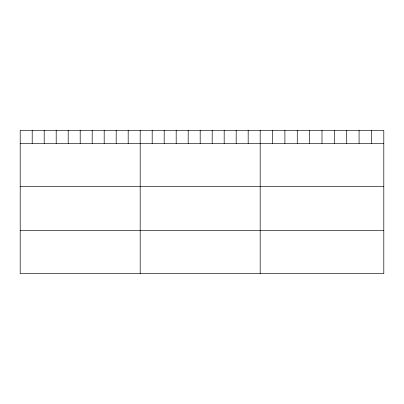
<?xml version="1.0" encoding="UTF-8"?>
<svg xmlns="http://www.w3.org/2000/svg" width="404" height="404" viewBox="0 0 404 404"><rect width="100%" height="100%" fill="white"/><g stroke="black" fill="none" stroke-linecap="round" stroke-linejoin="round"><path stroke-width="0.61" d="M383.8 143.369L383.8 273.609L20.2 273.609L20.2 130.391L383.8 130.391L383.8 143.369L20.2 143.369M20.2 186.35L383.8 186.35M20.2 230.628L383.8 230.628M371.438 130.391L371.438 143.369M359.075 130.391L359.075 143.369M346.713 130.391L346.713 143.369M334.35 130.391L334.35 143.369M321.988 130.391L321.988 143.369M309.626 130.391L309.626 143.369M297.263 130.391L297.263 143.369M284.901 130.391L284.901 143.369M272.538 130.391L272.538 143.369M260.176 130.391L260.176 273.609M248.177 130.391L248.177 143.369M236.178 130.391L236.178 143.369M224.18 130.391L224.18 143.369M212.181 130.391L212.181 143.369M200.182 130.391L200.182 143.369M188.183 130.391L188.183 143.369M176.184 130.391L176.184 143.369M164.186 130.391L164.186 143.369M152.187 130.391L152.187 143.369M140.188 130.391L140.188 273.609M128.189 130.391L128.189 143.369M116.19 130.391L116.19 143.369M104.192 130.391L104.192 143.369M92.193 130.391L92.193 143.369M80.194 130.391L80.194 143.369M68.195 130.391L68.195 143.369M56.196 130.391L56.196 143.369M44.198 130.391L44.198 143.369M32.199 130.391L32.199 143.369"/></g></svg>
